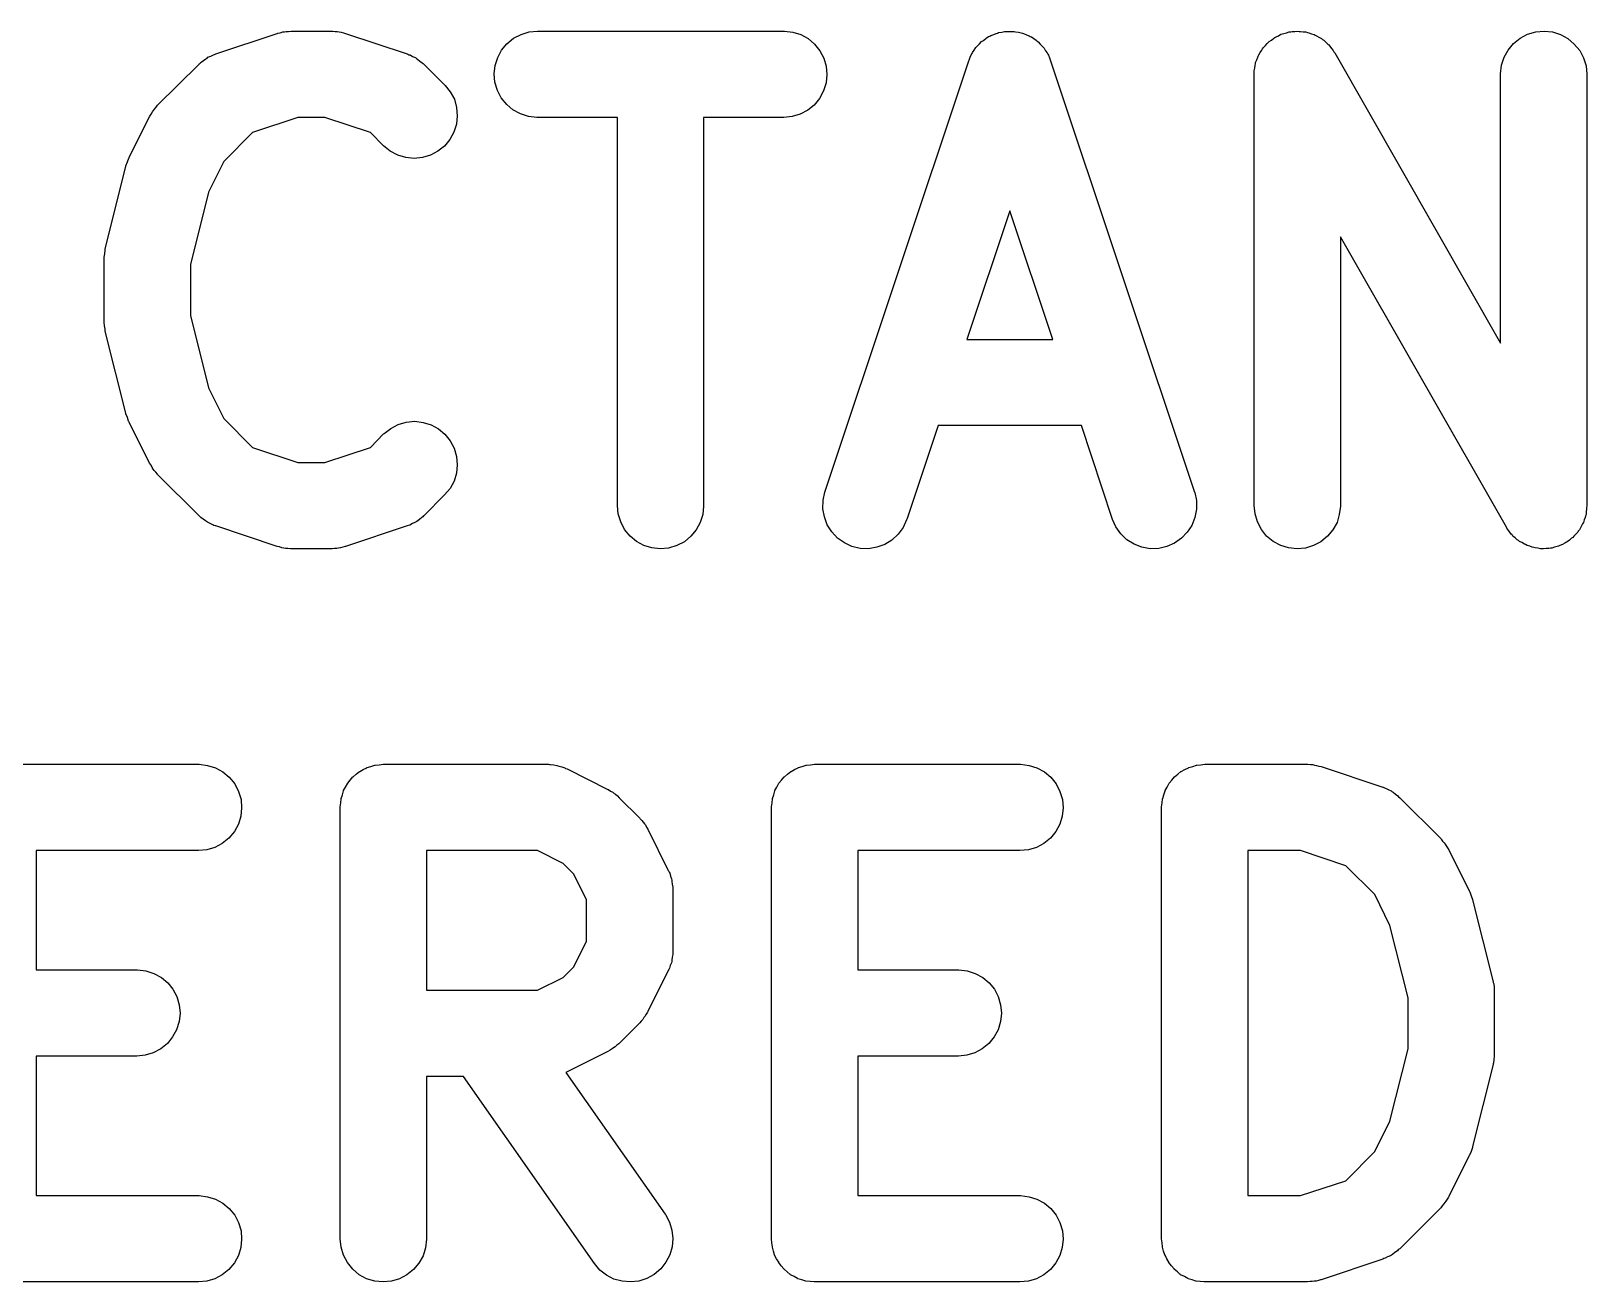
# Model space of a CAD drawing. Extents: x 74 to 212, y -170 to -83.
# Drawn here: x 189.74 to 195.15, y -109.75 to -105.4 of the extents above; entities that cross this region are included whole.
import ezdxf

# ---------------------------------------------------------------- set-up
doc = ezdxf.new("R2010")
doc.units = 0
doc.header["$MEASUREMENT"] = 0
doc.layers.add('BLACK', color=7, linetype='CONTINUOUS')

msp = doc.modelspace()

# ---------------------------------------------------------------- linework, layer by layer
at = {"layer": 'BLACK', "linetype": 'CONTINUOUS'}
for p, q in [((190.619, -105.407), (190.625, -105.405)), ((190.625, -105.405), (190.633, -105.405)), ((190.633, -105.405), (190.642, -105.404)), ((190.642, -105.404), (190.785, -105.404)), ((190.785, -105.404), (190.787, -105.404)), ((190.787, -105.404), (190.795, -105.405)), ((190.795, -105.405), (190.803, -105.405)), ((190.803, -105.405), (190.809, -105.407)), ((191.47, -105.407), (191.499, -105.404)), ((191.499, -105.404), (192.356, -105.404)), ((192.356, -105.404), (192.358, -105.404)), ((192.358, -105.404), (192.387, -105.408)), ((193.114, -105.408), (193.124, -105.405)), ((193.124, -105.405), (193.128, -105.405)), ((193.128, -105.405), (193.132, -105.405)), ((193.132, -105.405), (193.143, -105.405)), ((193.143, -105.405), (193.153, -105.405)), ((193.153, -105.405), (193.157, -105.405)), ((193.157, -105.405), (193.162, -105.406)), ((193.162, -105.406), (193.172, -105.408)), ((194.114, -105.407), (194.119, -105.406)), ((194.119, -105.406), (194.124, -105.405)), ((194.124, -105.405), (194.133, -105.405)), ((194.133, -105.405), (194.143, -105.404)), ((194.143, -105.404), (194.148, -105.405)), ((194.148, -105.405), (194.153, -105.405)), ((194.153, -105.405), (194.162, -105.406)), ((194.162, -105.406), (194.172, -105.407)), ((194.971, -105.407), (195, -105.404)), ((195, -105.404), (195.029, -105.407)), ((190.38, -105.483), (190.594, -105.412)), ((190.594, -105.412), (190.596, -105.411)), ((190.596, -105.411), (190.604, -105.41)), ((190.604, -105.41), (190.613, -105.407)), ((190.613, -105.407), (190.619, -105.407)), ((190.809, -105.407), (190.816, -105.408)), ((190.816, -105.408), (190.824, -105.41)), ((190.824, -105.41), (190.832, -105.412)), ((190.832, -105.412), (191.046, -105.483)), ((191.374, -105.47), (191.393, -105.448)), ((191.393, -105.448), (191.416, -105.429)), ((191.416, -105.429), (191.442, -105.416)), ((191.442, -105.416), (191.47, -105.407)), ((192.387, -105.408), (192.415, -105.416)), ((192.415, -105.416), (192.441, -105.43)), ((192.441, -105.43), (192.463, -105.449)), ((192.463, -105.449), (192.481, -105.472)), ((193.024, -105.461), (193.027, -105.458)), ((193.027, -105.458), (193.03, -105.455)), ((193.03, -105.455), (193.037, -105.448)), ((193.037, -105.448), (193.044, -105.44)), ((193.044, -105.44), (193.048, -105.438)), ((193.048, -105.438), (193.051, -105.435)), ((193.051, -105.435), (193.06, -105.429)), ((193.06, -105.429), (193.068, -105.423)), ((193.068, -105.423), (193.072, -105.422)), ((193.072, -105.422), (193.076, -105.419)), ((193.076, -105.419), (193.086, -105.416)), ((193.086, -105.416), (193.095, -105.412)), ((193.095, -105.412), (193.099, -105.411)), ((193.099, -105.411), (193.103, -105.409)), ((193.103, -105.409), (193.114, -105.408)), ((193.172, -105.408), (193.182, -105.41)), ((193.182, -105.41), (193.186, -105.411)), ((193.186, -105.411), (193.19, -105.412)), ((193.19, -105.412), (193.2, -105.417)), ((193.2, -105.417), (193.209, -105.42)), ((193.209, -105.42), (193.213, -105.423)), ((193.213, -105.423), (193.217, -105.424)), ((193.217, -105.424), (193.225, -105.43)), ((193.225, -105.43), (193.234, -105.436)), ((193.234, -105.436), (193.237, -105.439)), ((193.237, -105.439), (193.241, -105.441)), ((193.241, -105.441), (193.248, -105.449)), ((193.248, -105.449), (193.255, -105.456)), ((193.255, -105.456), (193.258, -105.46)), ((193.258, -105.46), (193.261, -105.463)), ((194.024, -105.461), (194.031, -105.454)), ((194.031, -105.454), (194.037, -105.447)), ((194.037, -105.447), (194.041, -105.444)), ((194.041, -105.444), (194.044, -105.44)), ((194.044, -105.44), (194.052, -105.435)), ((194.052, -105.435), (194.06, -105.429)), ((194.06, -105.429), (194.064, -105.426)), ((194.064, -105.426), (194.068, -105.424)), ((194.068, -105.424), (194.077, -105.42)), ((194.077, -105.42), (194.085, -105.415)), ((194.085, -105.415), (194.09, -105.414)), ((194.09, -105.414), (194.095, -105.412)), ((194.095, -105.412), (194.104, -105.41)), ((194.104, -105.41), (194.114, -105.407)), ((194.172, -105.407), (194.177, -105.409)), ((194.177, -105.409), (194.182, -105.41)), ((194.182, -105.41), (194.191, -105.413)), ((194.191, -105.413), (194.2, -105.416)), ((194.2, -105.416), (194.204, -105.418)), ((194.204, -105.418), (194.209, -105.42)), ((194.209, -105.42), (194.217, -105.425)), ((194.217, -105.425), (194.226, -105.43)), ((194.226, -105.43), (194.229, -105.433)), ((194.229, -105.433), (194.234, -105.436)), ((194.234, -105.436), (194.241, -105.442)), ((194.241, -105.442), (194.248, -105.449)), ((194.248, -105.449), (194.251, -105.452)), ((194.251, -105.452), (194.255, -105.456)), ((194.255, -105.456), (194.261, -105.464)), ((194.875, -105.47), (194.894, -105.447)), ((194.894, -105.447), (194.917, -105.429)), ((194.917, -105.429), (194.943, -105.415)), ((194.943, -105.415), (194.971, -105.407)), ((195.029, -105.407), (195.057, -105.416)), ((195.057, -105.416), (195.083, -105.43)), ((195.083, -105.43), (195.105, -105.449)), ((195.105, -105.449), (195.124, -105.471)), ((190.326, -105.515), (190.329, -105.512)), ((190.329, -105.512), (190.338, -105.506)), ((190.338, -105.506), (190.346, -105.5)), ((190.346, -105.5), (190.35, -105.498)), ((190.35, -105.498), (190.353, -105.495)), ((190.353, -105.495), (190.363, -105.491)), ((190.363, -105.491), (190.372, -105.486)), ((190.372, -105.486), (190.376, -105.485)), ((190.376, -105.485), (190.38, -105.483)), ((191.046, -105.483), (191.048, -105.484)), ((191.048, -105.484), (191.052, -105.486)), ((191.052, -105.486), (191.056, -105.487)), ((191.056, -105.487), (191.065, -105.492)), ((191.065, -105.492), (191.075, -105.496)), ((191.075, -105.496), (191.078, -105.499)), ((191.078, -105.499), (191.082, -105.501)), ((191.082, -105.501), (191.09, -105.508)), ((191.09, -105.508), (191.098, -105.514)), ((191.098, -105.514), (191.101, -105.517)), ((191.352, -105.524), (191.361, -105.496)), ((191.361, -105.496), (191.374, -105.47)), ((192.481, -105.472), (192.495, -105.498)), ((192.495, -105.498), (192.503, -105.526)), ((192.499, -107.007), (192.999, -105.507)), ((192.999, -105.507), (193, -105.505)), ((193, -105.505), (193.004, -105.495)), ((193.004, -105.495), (193.008, -105.486)), ((193.008, -105.486), (193.011, -105.482)), ((193.011, -105.482), (193.012, -105.478)), ((193.012, -105.478), (193.018, -105.47)), ((193.018, -105.47), (193.024, -105.461)), ((193.261, -105.463), (193.266, -105.472)), ((193.266, -105.472), (193.272, -105.48)), ((193.272, -105.48), (193.274, -105.484)), ((193.274, -105.484), (193.276, -105.488)), ((193.276, -105.488), (193.28, -105.497)), ((193.28, -105.497), (193.284, -105.507)), ((193.284, -105.507), (193.784, -107.007)), ((193.996, -105.518), (193.997, -105.513)), ((193.997, -105.513), (194.001, -105.504)), ((194.001, -105.504), (194.004, -105.495)), ((194.004, -105.495), (194.006, -105.491)), ((194.006, -105.491), (194.008, -105.486)), ((194.008, -105.486), (194.013, -105.478)), ((194.013, -105.478), (194.018, -105.47)), ((194.018, -105.47), (194.021, -105.466)), ((194.021, -105.466), (194.024, -105.461)), ((194.261, -105.464), (194.267, -105.471)), ((194.267, -105.471), (194.269, -105.476)), ((194.269, -105.476), (194.272, -105.48)), ((194.272, -105.48), (194.849, -106.489)), ((194.852, -105.523), (194.861, -105.495)), ((194.861, -105.495), (194.875, -105.47)), ((195.124, -105.471), (195.137, -105.497)), ((195.137, -105.497), (195.146, -105.525)), ((190.178, -105.662), (190.321, -105.52)), ((190.321, -105.52), (190.323, -105.518)), ((190.323, -105.518), (190.326, -105.515)), ((191.101, -105.517), (191.105, -105.52)), ((191.105, -105.52), (191.176, -105.591)), ((191.349, -105.553), (191.352, -105.524)), ((191.351, -105.582), (191.349, -105.553)), ((192.503, -105.526), (192.506, -105.555)), ((192.506, -105.555), (192.503, -105.584)), ((193.992, -105.542), (193.994, -105.533)), ((193.992, -105.547), (193.992, -105.542)), ((193.992, -105.552), (193.992, -105.547)), ((193.992, -105.554), (193.992, -105.552)), ((193.992, -107.054), (193.992, -105.554)), ((193.994, -105.533), (193.995, -105.523)), ((193.995, -105.523), (193.996, -105.518)), ((194.849, -105.552), (194.852, -105.523)), ((194.849, -105.554), (194.849, -105.552)), ((194.849, -106.489), (194.849, -105.554)), ((195.146, -105.525), (195.149, -105.554)), ((195.149, -105.554), (195.149, -107.054)), ((191.176, -105.591), (191.178, -105.593)), ((191.178, -105.593), (191.196, -105.615)), ((191.196, -105.615), (191.21, -105.641)), ((191.36, -105.61), (191.351, -105.582)), ((191.373, -105.636), (191.36, -105.61)), ((192.494, -105.612), (192.48, -105.638)), ((192.503, -105.584), (192.494, -105.612)), ((190.164, -105.68), (190.167, -105.675)), ((190.167, -105.675), (190.173, -105.669)), ((190.173, -105.669), (190.178, -105.662)), ((191.21, -105.641), (191.218, -105.67)), ((191.218, -105.67), (191.22, -105.699)), ((191.392, -105.659), (191.373, -105.636)), ((191.414, -105.678), (191.392, -105.659)), ((192.462, -105.661), (192.439, -105.679)), ((192.48, -105.638), (192.462, -105.661)), ((190.079, -105.844), (190.15, -105.701)), ((190.15, -105.701), (190.151, -105.7)), ((190.151, -105.7), (190.156, -105.693)), ((190.156, -105.693), (190.16, -105.685)), ((190.16, -105.685), (190.164, -105.68)), ((190.666, -105.704), (190.508, -105.757)), ((190.76, -105.704), (190.666, -105.704)), ((190.918, -105.757), (190.76, -105.704)), ((191.217, -105.728), (191.208, -105.756)), ((191.22, -105.699), (191.217, -105.728)), ((191.44, -105.692), (191.414, -105.678)), ((191.468, -105.701), (191.44, -105.692)), ((191.497, -105.704), (191.468, -105.701)), ((191.499, -105.704), (191.497, -105.704)), ((191.777, -105.704), (191.499, -105.704)), ((191.777, -107.054), (191.777, -105.704)), ((192.356, -105.704), (192.077, -105.704)), ((192.077, -105.704), (192.077, -107.054)), ((192.385, -105.701), (192.356, -105.704)), ((192.413, -105.693), (192.385, -105.701)), ((192.439, -105.679), (192.413, -105.693)), ((190.508, -105.757), (190.408, -105.857)), ((190.964, -105.803), (190.918, -105.757)), ((191.194, -105.781), (191.176, -105.804)), ((191.208, -105.756), (191.194, -105.781)), ((190.987, -105.822), (190.964, -105.803)), ((191.013, -105.836), (190.987, -105.822)), ((191.041, -105.844), (191.013, -105.836)), ((191.127, -105.836), (191.099, -105.844)), ((191.153, -105.822), (191.127, -105.836)), ((191.176, -105.804), (191.153, -105.822)), ((189.996, -106.161), (190.068, -105.875)), ((190.068, -105.872), (190.073, -105.859)), ((190.068, -105.873), (190.068, -105.872)), ((190.068, -105.872), (190.068, -105.872)), ((190.068, -105.875), (190.068, -105.873)), ((190.073, -105.859), (190.078, -105.846)), ((190.078, -105.846), (190.079, -105.845)), ((190.079, -105.845), (190.079, -105.844)), ((190.408, -105.857), (190.355, -105.964)), ((191.07, -105.847), (191.041, -105.844)), ((191.099, -105.844), (191.07, -105.847)), ((190.355, -105.964), (190.292, -106.216)), ((193.142, -106.029), (192.993, -106.476)), ((193.291, -106.476), (193.142, -106.029)), ((189.995, -106.166), (189.996, -106.163)), ((189.996, -106.163), (189.996, -106.161)), ((194.869, -107.129), (194.292, -106.119)), ((194.292, -106.119), (194.292, -107.054)), ((189.992, -106.19), (189.994, -106.178)), ((189.992, -106.192), (189.992, -106.19)), ((189.992, -106.195), (189.992, -106.192)), ((189.992, -106.197), (189.992, -106.195)), ((189.992, -106.411), (189.992, -106.197)), ((189.994, -106.178), (189.995, -106.166)), ((190.292, -106.216), (190.292, -106.393)), ((189.992, -106.414), (189.992, -106.411)), ((189.992, -106.417), (189.992, -106.414)), ((189.993, -106.429), (189.992, -106.417)), ((189.995, -106.441), (189.993, -106.429)), ((190.292, -106.393), (190.355, -106.645)), ((189.995, -106.443), (189.995, -106.441)), ((189.996, -106.446), (189.995, -106.443)), ((189.996, -106.448), (189.996, -106.446)), ((190.068, -106.733), (189.996, -106.448)), ((192.993, -106.476), (193.291, -106.476)), ((190.355, -106.645), (190.408, -106.751)), ((190.068, -106.734), (190.068, -106.733)), ((190.068, -106.735), (190.068, -106.734)), ((190.073, -106.748), (190.068, -106.735)), ((190.077, -106.761), (190.073, -106.748)), ((190.408, -106.751), (190.508, -106.852)), ((190.078, -106.762), (190.077, -106.761)), ((190.079, -106.764), (190.078, -106.762)), ((190.078, -106.762), (190.078, -106.762)), ((190.15, -106.907), (190.079, -106.764)), ((190.918, -106.852), (190.964, -106.805)), ((190.964, -106.805), (190.966, -106.804)), ((190.966, -106.804), (190.989, -106.786)), ((190.989, -106.786), (191.015, -106.772)), ((191.015, -106.772), (191.043, -106.764)), ((191.043, -106.764), (191.072, -106.761)), ((191.072, -106.761), (191.101, -106.765)), ((191.101, -106.765), (191.129, -106.773)), ((191.129, -106.773), (191.155, -106.787)), ((191.155, -106.787), (191.177, -106.806)), ((191.177, -106.806), (191.195, -106.829)), ((192.893, -106.776), (192.784, -107.102)), ((193.391, -106.776), (192.893, -106.776)), ((193.499, -107.102), (193.391, -106.776)), ((190.508, -106.852), (190.666, -106.904)), ((190.76, -106.904), (190.918, -106.852)), ((191.195, -106.829), (191.209, -106.855)), ((191.209, -106.855), (191.217, -106.883)), ((190.155, -106.914), (190.15, -106.907)), ((190.159, -106.922), (190.155, -106.914)), ((190.666, -106.904), (190.76, -106.904)), ((191.217, -106.883), (191.22, -106.912)), ((191.22, -106.912), (191.217, -106.941)), ((190.163, -106.927), (190.159, -106.922)), ((190.166, -106.932), (190.163, -106.927)), ((190.172, -106.938), (190.166, -106.932)), ((190.177, -106.945), (190.172, -106.938)), ((190.178, -106.946), (190.177, -106.945)), ((190.321, -107.089), (190.178, -106.946)), ((191.209, -106.969), (191.195, -106.995)), ((191.217, -106.941), (191.209, -106.969)), ((191.176, -107.017), (191.105, -107.089)), ((191.195, -106.995), (191.176, -107.017)), ((192.493, -107.035), (192.499, -107.007)), ((193.784, -107.007), (193.785, -107.009)), ((193.785, -107.009), (193.791, -107.037)), ((191.78, -107.083), (191.777, -107.054)), ((191.789, -107.111), (191.78, -107.083)), ((192.077, -107.056), (192.074, -107.085)), ((192.077, -107.054), (192.077, -107.056)), ((192.492, -107.065), (192.493, -107.035)), ((192.497, -107.093), (192.492, -107.065)), ((193.791, -107.067), (193.786, -107.096)), ((193.791, -107.037), (193.791, -107.067)), ((193.995, -107.083), (193.992, -107.054)), ((194.003, -107.111), (193.995, -107.083)), ((194.292, -107.056), (194.288, -107.085)), ((194.292, -107.054), (194.292, -107.056)), ((195.147, -107.076), (195.146, -107.085)), ((195.148, -107.066), (195.147, -107.076)), ((195.149, -107.056), (195.148, -107.061)), ((195.148, -107.061), (195.148, -107.066)), ((195.149, -107.054), (195.149, -107.056)), ((190.325, -107.092), (190.321, -107.089)), ((190.328, -107.095), (190.325, -107.092)), ((190.336, -107.101), (190.328, -107.095)), ((190.344, -107.107), (190.336, -107.101)), ((190.348, -107.11), (190.344, -107.107)), ((190.351, -107.112), (190.348, -107.11)), ((190.361, -107.116), (190.351, -107.112)), ((190.37, -107.121), (190.361, -107.116)), ((190.374, -107.123), (190.37, -107.121)), ((190.378, -107.124), (190.374, -107.123)), ((190.38, -107.125), (190.378, -107.124)), ((190.594, -107.197), (190.38, -107.125)), ((191.046, -107.125), (190.832, -107.197)), ((191.05, -107.123), (191.046, -107.125)), ((191.055, -107.122), (191.05, -107.123)), ((191.064, -107.117), (191.055, -107.122)), ((191.073, -107.113), (191.064, -107.117)), ((191.077, -107.111), (191.073, -107.113)), ((191.08, -107.109), (191.077, -107.111)), ((191.089, -107.102), (191.08, -107.109)), ((191.097, -107.096), (191.089, -107.102)), ((191.1, -107.093), (191.097, -107.096)), ((191.103, -107.09), (191.1, -107.093)), ((191.105, -107.089), (191.103, -107.09)), ((191.802, -107.137), (191.789, -107.111)), ((191.821, -107.16), (191.802, -107.137)), ((192.065, -107.113), (192.051, -107.139)), ((192.074, -107.085), (192.065, -107.113)), ((192.507, -107.121), (192.497, -107.093)), ((192.523, -107.146), (192.507, -107.121)), ((192.771, -107.13), (192.754, -107.154)), ((192.783, -107.104), (192.771, -107.13)), ((192.784, -107.102), (192.783, -107.104)), ((193.511, -107.128), (193.499, -107.102)), ((193.528, -107.152), (193.511, -107.128)), ((193.775, -107.123), (193.759, -107.147)), ((193.786, -107.096), (193.775, -107.123)), ((194.017, -107.137), (194.003, -107.111)), ((194.035, -107.16), (194.017, -107.137)), ((194.28, -107.113), (194.265, -107.139)), ((194.288, -107.085), (194.28, -107.113)), ((194.871, -107.133), (194.869, -107.129)), ((194.874, -107.137), (194.871, -107.133)), ((194.88, -107.145), (194.874, -107.137)), ((195.127, -107.131), (195.123, -107.139)), ((195.132, -107.122), (195.127, -107.131)), ((195.134, -107.118), (195.132, -107.122)), ((195.137, -107.113), (195.134, -107.118)), ((195.14, -107.104), (195.137, -107.113)), ((195.143, -107.095), (195.14, -107.104)), ((195.144, -107.09), (195.143, -107.095)), ((195.146, -107.085), (195.144, -107.09)), ((191.843, -107.179), (191.821, -107.16)), ((191.869, -107.193), (191.843, -107.179)), ((192.01, -107.18), (191.984, -107.193)), ((192.032, -107.161), (192.01, -107.18)), ((192.051, -107.139), (192.032, -107.161)), ((192.543, -107.167), (192.523, -107.146)), ((192.567, -107.184), (192.543, -107.167)), ((192.593, -107.196), (192.567, -107.184)), ((192.707, -107.189), (192.68, -107.199)), ((192.732, -107.174), (192.707, -107.189)), ((192.754, -107.154), (192.732, -107.174)), ((193.549, -107.173), (193.528, -107.152)), ((193.574, -107.188), (193.549, -107.173)), ((193.601, -107.199), (193.574, -107.188)), ((193.715, -107.185), (193.688, -107.197)), ((193.739, -107.168), (193.715, -107.185)), ((193.759, -107.147), (193.739, -107.168)), ((194.058, -107.179), (194.035, -107.16)), ((194.084, -107.193), (194.058, -107.179)), ((194.224, -107.18), (194.198, -107.193)), ((194.247, -107.161), (194.224, -107.18)), ((194.265, -107.139), (194.247, -107.161)), ((194.886, -107.153), (194.88, -107.145)), ((194.889, -107.156), (194.886, -107.153)), ((194.892, -107.16), (194.889, -107.156)), ((194.9, -107.166), (194.892, -107.16)), ((194.907, -107.173), (194.9, -107.166)), ((194.911, -107.175), (194.907, -107.173)), ((194.915, -107.179), (194.911, -107.175)), ((194.923, -107.183), (194.915, -107.179)), ((194.932, -107.188), (194.923, -107.183)), ((194.936, -107.19), (194.932, -107.188)), ((194.941, -107.193), (194.936, -107.19)), ((195.064, -107.189), (195.055, -107.193)), ((195.072, -107.185), (195.064, -107.189)), ((195.076, -107.182), (195.072, -107.185)), ((195.081, -107.18), (195.076, -107.182)), ((195.088, -107.174), (195.081, -107.18)), ((195.096, -107.168), (195.088, -107.174)), ((195.1, -107.165), (195.096, -107.168)), ((195.104, -107.161), (195.1, -107.165)), ((195.11, -107.154), (195.104, -107.161)), ((195.117, -107.147), (195.11, -107.154)), ((195.119, -107.143), (195.117, -107.147)), ((195.123, -107.139), (195.119, -107.143)), ((190.602, -107.198), (190.594, -107.197)), ((190.61, -107.201), (190.602, -107.198)), ((190.617, -107.202), (190.61, -107.201)), ((190.623, -107.203), (190.617, -107.202)), ((190.631, -107.203), (190.623, -107.203)), ((190.64, -107.204), (190.631, -107.203)), ((190.642, -107.204), (190.64, -107.204)), ((190.785, -107.204), (190.642, -107.204)), ((190.793, -107.203), (190.785, -107.204)), ((190.801, -107.203), (190.793, -107.203)), ((190.807, -107.202), (190.801, -107.203)), ((190.814, -107.201), (190.807, -107.202)), ((190.822, -107.199), (190.814, -107.201)), ((190.83, -107.197), (190.822, -107.199)), ((190.832, -107.197), (190.83, -107.197)), ((191.897, -107.201), (191.869, -107.193)), ((191.926, -107.204), (191.897, -107.201)), ((191.955, -107.202), (191.926, -107.204)), ((191.984, -107.193), (191.955, -107.202)), ((192.622, -107.203), (192.593, -107.196)), ((192.651, -107.204), (192.622, -107.203)), ((192.68, -107.199), (192.651, -107.204)), ((193.63, -107.204), (193.601, -107.199)), ((193.66, -107.203), (193.63, -107.204)), ((193.688, -107.197), (193.66, -107.203)), ((194.111, -107.201), (194.084, -107.193)), ((194.141, -107.204), (194.111, -107.201)), ((194.17, -107.202), (194.141, -107.204)), ((194.198, -107.193), (194.17, -107.202)), ((194.95, -107.195), (194.941, -107.193)), ((194.959, -107.199), (194.95, -107.195)), ((194.964, -107.2), (194.959, -107.199)), ((194.969, -107.201), (194.964, -107.2)), ((194.978, -107.202), (194.969, -107.201)), ((194.988, -107.204), (194.978, -107.202)), ((194.993, -107.204), (194.988, -107.204)), ((194.998, -107.204), (194.993, -107.204)), ((195.007, -107.203), (194.998, -107.204)), ((195.017, -107.203), (195.007, -107.203)), ((195.022, -107.202), (195.017, -107.203)), ((195.027, -107.202), (195.022, -107.202)), ((195.036, -107.199), (195.027, -107.202)), ((195.046, -107.197), (195.036, -107.199)), ((195.05, -107.195), (195.046, -107.197)), ((195.055, -107.193), (195.05, -107.195)), ((189.606, -107.954), (190.32, -107.954)), ((190.32, -107.954), (190.322, -107.954)), ((190.322, -107.954), (190.351, -107.958)), ((190.351, -107.958), (190.379, -107.966)), ((190.379, -107.966), (190.405, -107.98)), ((190.405, -107.98), (190.427, -107.999)), ((190.427, -107.999), (190.446, -108.022)), ((190.848, -108.009), (190.857, -107.998)), ((190.857, -107.998), (190.858, -107.997)), ((190.858, -107.997), (190.869, -107.988)), ((190.858, -107.997), (190.858, -107.997)), ((190.869, -107.988), (190.88, -107.979)), ((190.88, -107.979), (190.881, -107.979)), ((190.881, -107.979), (190.893, -107.972)), ((190.881, -107.979), (190.881, -107.979)), ((190.893, -107.972), (190.906, -107.966)), ((190.906, -107.966), (190.906, -107.965)), ((190.906, -107.965), (190.907, -107.965)), ((190.907, -107.965), (190.92, -107.961)), ((190.92, -107.961), (190.934, -107.957)), ((190.934, -107.957), (190.934, -107.957)), ((190.934, -107.957), (190.935, -107.957)), ((190.935, -107.957), (190.949, -107.956)), ((190.949, -107.956), (190.963, -107.954)), ((190.963, -107.954), (191.535, -107.954)), ((191.535, -107.954), (191.537, -107.954)), ((191.537, -107.954), (191.541, -107.955)), ((191.541, -107.955), (191.545, -107.955)), ((191.545, -107.955), (191.556, -107.956)), ((191.556, -107.956), (191.566, -107.958)), ((191.566, -107.958), (191.57, -107.959)), ((191.57, -107.959), (191.574, -107.96)), ((191.574, -107.96), (191.584, -107.963)), ((191.584, -107.963), (191.594, -107.966)), ((191.594, -107.966), (191.597, -107.969)), ((191.597, -107.969), (191.602, -107.97)), ((191.602, -107.97), (191.744, -108.042)), ((192.348, -108.009), (192.357, -107.998)), ((192.357, -107.998), (192.358, -107.997)), ((192.358, -107.997), (192.369, -107.988)), ((192.358, -107.997), (192.358, -107.997)), ((192.369, -107.988), (192.38, -107.979)), ((192.38, -107.979), (192.381, -107.979)), ((192.381, -107.979), (192.393, -107.972)), ((192.381, -107.979), (192.381, -107.979)), ((192.393, -107.972), (192.406, -107.966)), ((192.406, -107.966), (192.406, -107.965)), ((192.406, -107.965), (192.407, -107.965)), ((192.407, -107.965), (192.42, -107.961)), ((192.42, -107.961), (192.434, -107.957)), ((192.434, -107.957), (192.434, -107.957)), ((192.434, -107.957), (192.435, -107.957)), ((192.435, -107.957), (192.449, -107.956)), ((192.449, -107.956), (192.463, -107.954)), ((192.463, -107.954), (193.177, -107.954)), ((193.177, -107.954), (193.179, -107.954)), ((193.179, -107.954), (193.209, -107.958)), ((193.209, -107.958), (193.236, -107.966)), ((193.236, -107.966), (193.262, -107.98)), ((193.262, -107.98), (193.285, -107.999)), ((193.285, -107.999), (193.303, -108.022)), ((193.706, -108.009), (193.715, -107.998)), ((193.715, -107.997), (193.726, -107.988)), ((193.715, -107.998), (193.715, -107.997)), ((193.715, -107.997), (193.715, -107.997)), ((193.726, -107.988), (193.737, -107.979)), ((193.737, -107.979), (193.738, -107.979)), ((193.738, -107.979), (193.751, -107.972)), ((193.738, -107.979), (193.738, -107.979)), ((193.751, -107.972), (193.763, -107.966)), ((193.763, -107.966), (193.764, -107.965)), ((193.764, -107.965), (193.778, -107.961)), ((193.764, -107.965), (193.764, -107.965)), ((193.778, -107.961), (193.791, -107.957)), ((193.791, -107.957), (193.792, -107.957)), ((193.792, -107.957), (193.806, -107.956)), ((193.792, -107.957), (193.792, -107.957)), ((193.806, -107.956), (193.82, -107.954)), ((193.82, -107.954), (194.177, -107.954)), ((194.177, -107.954), (194.179, -107.954)), ((194.179, -107.954), (194.188, -107.955)), ((194.188, -107.955), (194.196, -107.955)), ((194.196, -107.955), (194.202, -107.957)), ((194.202, -107.957), (194.209, -107.958)), ((194.209, -107.958), (194.217, -107.96)), ((194.217, -107.96), (194.225, -107.962)), ((194.225, -107.962), (194.439, -108.033)), ((190.446, -108.022), (190.459, -108.048)), ((190.459, -108.048), (190.468, -108.076)), ((190.821, -108.06), (190.825, -108.046)), ((190.825, -108.045), (190.832, -108.033)), ((190.825, -108.046), (190.825, -108.045)), ((190.825, -108.046), (190.825, -108.046)), ((190.832, -108.033), (190.839, -108.02)), ((190.839, -108.02), (190.848, -108.009)), ((190.839, -108.02), (190.839, -108.02)), ((190.839, -108.02), (190.839, -108.02)), ((191.744, -108.042), (191.746, -108.042)), ((191.746, -108.042), (191.753, -108.047)), ((191.753, -108.047), (191.761, -108.051)), ((191.761, -108.051), (191.766, -108.055)), ((191.766, -108.055), (191.771, -108.058)), ((192.321, -108.06), (192.325, -108.046)), ((192.325, -108.045), (192.332, -108.033)), ((192.325, -108.046), (192.325, -108.045)), ((192.325, -108.046), (192.325, -108.046)), ((192.332, -108.033), (192.339, -108.02)), ((192.339, -108.02), (192.348, -108.009)), ((192.339, -108.02), (192.339, -108.02)), ((192.339, -108.02), (192.339, -108.02)), ((193.303, -108.022), (193.316, -108.048)), ((193.316, -108.048), (193.325, -108.076)), ((193.678, -108.06), (193.682, -108.046)), ((193.682, -108.045), (193.689, -108.033)), ((193.682, -108.046), (193.682, -108.045)), ((193.682, -108.046), (193.682, -108.046)), ((193.689, -108.033), (193.696, -108.02)), ((193.696, -108.02), (193.706, -108.009)), ((193.696, -108.02), (193.696, -108.02)), ((193.696, -108.02), (193.696, -108.02)), ((194.439, -108.033), (194.441, -108.034)), ((194.441, -108.034), (194.445, -108.036)), ((194.445, -108.036), (194.449, -108.037)), ((194.449, -108.037), (194.458, -108.042)), ((194.458, -108.042), (194.468, -108.046)), ((194.468, -108.046), (194.471, -108.049)), ((194.471, -108.049), (194.475, -108.051)), ((194.475, -108.051), (194.483, -108.058)), ((190.47, -108.105), (190.467, -108.134)), ((190.468, -108.076), (190.47, -108.105)), ((190.813, -108.102), (190.815, -108.088)), ((190.813, -108.103), (190.813, -108.102)), ((190.813, -108.104), (190.813, -108.103)), ((190.813, -108.103), (190.813, -108.103)), ((190.813, -108.103), (190.813, -108.103)), ((190.813, -109.604), (190.813, -108.104)), ((190.815, -108.088), (190.816, -108.074)), ((190.816, -108.073), (190.821, -108.06)), ((190.816, -108.074), (190.816, -108.073)), ((190.816, -108.074), (190.816, -108.074)), ((191.771, -108.058), (191.777, -108.064)), ((191.777, -108.064), (191.783, -108.07)), ((191.783, -108.07), (191.855, -108.141)), ((192.313, -108.102), (192.315, -108.088)), ((192.313, -108.103), (192.313, -108.102)), ((192.313, -108.104), (192.313, -108.103)), ((192.313, -108.103), (192.313, -108.103)), ((192.313, -108.103), (192.313, -108.103)), ((192.313, -109.604), (192.313, -108.104)), ((192.315, -108.088), (192.316, -108.074)), ((192.316, -108.073), (192.321, -108.06)), ((192.316, -108.074), (192.316, -108.073)), ((192.316, -108.074), (192.316, -108.074)), ((193.327, -108.105), (193.324, -108.134)), ((193.325, -108.076), (193.327, -108.105)), ((193.67, -108.102), (193.672, -108.088)), ((193.67, -108.103), (193.67, -108.102)), ((193.67, -108.104), (193.67, -108.103)), ((193.67, -108.103), (193.67, -108.103)), ((193.67, -108.103), (193.67, -108.103)), ((193.67, -109.604), (193.67, -108.104)), ((193.672, -108.088), (193.673, -108.074)), ((193.673, -108.074), (193.674, -108.073)), ((193.673, -108.074), (193.673, -108.074)), ((193.674, -108.073), (193.678, -108.06)), ((194.483, -108.058), (194.491, -108.064)), ((194.491, -108.064), (194.494, -108.067)), ((194.494, -108.067), (194.498, -108.07)), ((194.498, -108.07), (194.641, -108.212)), ((190.459, -108.162), (190.445, -108.188)), ((190.467, -108.134), (190.459, -108.162)), ((191.855, -108.141), (191.856, -108.143)), ((191.856, -108.143), (191.862, -108.149)), ((191.862, -108.149), (191.867, -108.155)), ((191.867, -108.155), (191.871, -108.161)), ((191.871, -108.161), (191.875, -108.165)), ((191.875, -108.165), (191.878, -108.173)), ((193.316, -108.162), (193.302, -108.188)), ((193.324, -108.134), (193.316, -108.162)), ((190.426, -108.211), (190.403, -108.229)), ((190.445, -108.188), (190.426, -108.211)), ((191.878, -108.173), (191.883, -108.18)), ((191.883, -108.18), (191.954, -108.323)), ((193.283, -108.211), (193.26, -108.229)), ((193.302, -108.188), (193.283, -108.211)), ((194.641, -108.212), (194.642, -108.214)), ((194.642, -108.214), (194.647, -108.221)), ((190.32, -108.254), (189.756, -108.254)), ((189.756, -108.254), (189.756, -108.669)), ((190.349, -108.251), (190.32, -108.254)), ((190.377, -108.243), (190.349, -108.251)), ((190.403, -108.229), (190.377, -108.243)), ((191.113, -108.254), (191.113, -108.74)), ((191.499, -108.254), (191.113, -108.254)), ((191.589, -108.299), (191.499, -108.254)), ((193.177, -108.254), (192.613, -108.254)), ((192.613, -108.254), (192.613, -108.669)), ((193.207, -108.251), (193.177, -108.254)), ((193.235, -108.243), (193.207, -108.251)), ((193.26, -108.229), (193.235, -108.243)), ((193.97, -108.254), (193.97, -109.454)), ((194.153, -108.254), (193.97, -108.254)), ((194.311, -108.307), (194.153, -108.254)), ((194.647, -108.221), (194.653, -108.227)), ((194.653, -108.227), (194.656, -108.232)), ((194.656, -108.232), (194.66, -108.237)), ((194.66, -108.237), (194.664, -108.244)), ((194.664, -108.244), (194.669, -108.251)), ((194.669, -108.251), (194.74, -108.394)), ((191.626, -108.336), (191.589, -108.299)), ((191.954, -108.323), (191.955, -108.325)), ((191.955, -108.325), (191.957, -108.329)), ((194.411, -108.407), (194.311, -108.307)), ((191.67, -108.425), (191.626, -108.336)), ((191.957, -108.329), (191.959, -108.333)), ((191.959, -108.333), (191.962, -108.343)), ((191.962, -108.343), (191.965, -108.352)), ((191.965, -108.352), (191.966, -108.357)), ((191.966, -108.357), (191.967, -108.361)), ((191.967, -108.361), (191.968, -108.371)), ((191.968, -108.371), (191.97, -108.381)), ((191.97, -108.381), (191.97, -108.386)), ((191.67, -108.569), (191.67, -108.425)), ((191.97, -108.386), (191.97, -108.39)), ((191.97, -108.39), (191.97, -108.604)), ((194.464, -108.514), (194.411, -108.407)), ((194.74, -108.394), (194.741, -108.396)), ((194.741, -108.396), (194.741, -108.397)), ((194.741, -108.397), (194.742, -108.397)), ((194.742, -108.397), (194.746, -108.411)), ((194.746, -108.411), (194.751, -108.424)), ((194.751, -108.424), (194.751, -108.424)), ((194.751, -108.424), (194.751, -108.425)), ((194.751, -108.425), (194.823, -108.711)), ((194.527, -108.766), (194.464, -108.514)), ((191.626, -108.658), (191.67, -108.569)), ((191.965, -108.644), (191.961, -108.654)), ((191.966, -108.64), (191.965, -108.644)), ((191.967, -108.635), (191.966, -108.64)), ((191.968, -108.625), (191.967, -108.635)), ((191.97, -108.615), (191.968, -108.625)), ((191.97, -108.604), (191.97, -108.606)), ((191.97, -108.606), (191.97, -108.611)), ((191.97, -108.611), (191.97, -108.615)), ((189.756, -108.669), (190.106, -108.669)), ((190.106, -108.669), (190.108, -108.669)), ((190.108, -108.669), (190.137, -108.672)), ((190.137, -108.672), (190.165, -108.681)), ((190.165, -108.681), (190.191, -108.695)), ((190.191, -108.695), (190.213, -108.714)), ((191.499, -108.74), (191.589, -108.695)), ((191.589, -108.695), (191.626, -108.658)), ((191.954, -108.671), (191.883, -108.814)), ((191.956, -108.667), (191.954, -108.671)), ((191.958, -108.663), (191.956, -108.667)), ((191.961, -108.654), (191.958, -108.663)), ((192.613, -108.669), (192.963, -108.669)), ((192.963, -108.669), (192.965, -108.669)), ((192.965, -108.669), (192.994, -108.672)), ((192.994, -108.672), (193.022, -108.681)), ((193.022, -108.681), (193.048, -108.695)), ((193.048, -108.695), (193.07, -108.714)), ((190.213, -108.714), (190.231, -108.736)), ((190.231, -108.736), (190.245, -108.762)), ((191.113, -108.74), (191.499, -108.74)), ((193.07, -108.714), (193.089, -108.736)), ((193.089, -108.736), (193.102, -108.762)), ((194.823, -108.711), (194.823, -108.713)), ((194.823, -108.713), (194.824, -108.715)), ((194.824, -108.715), (194.825, -108.718)), ((194.825, -108.718), (194.826, -108.73)), ((194.826, -108.73), (194.827, -108.742)), ((194.827, -108.742), (194.827, -108.744)), ((194.827, -108.744), (194.827, -108.747)), ((194.827, -108.747), (194.827, -108.961)), ((190.245, -108.762), (190.253, -108.79)), ((190.253, -108.79), (190.256, -108.82)), ((191.883, -108.814), (191.882, -108.816)), ((193.102, -108.762), (193.11, -108.79)), ((193.11, -108.79), (193.113, -108.82)), ((194.527, -108.943), (194.527, -108.766)), ((190.253, -108.849), (190.244, -108.877)), ((190.256, -108.82), (190.253, -108.849)), ((191.855, -108.853), (191.783, -108.925)), ((191.86, -108.847), (191.855, -108.853)), ((191.866, -108.841), (191.86, -108.847)), ((191.869, -108.835), (191.866, -108.841)), ((191.873, -108.831), (191.869, -108.835)), ((191.877, -108.823), (191.873, -108.831)), ((191.882, -108.816), (191.877, -108.823)), ((193.11, -108.849), (193.101, -108.877)), ((193.113, -108.82), (193.11, -108.849)), ((190.23, -108.902), (190.212, -108.925)), ((190.244, -108.877), (190.23, -108.902)), ((193.087, -108.902), (193.069, -108.925)), ((193.101, -108.877), (193.087, -108.902)), ((190.106, -108.969), (189.756, -108.969)), ((189.756, -108.969), (189.756, -109.454)), ((190.135, -108.966), (190.106, -108.969)), ((190.163, -108.957), (190.135, -108.966)), ((190.189, -108.943), (190.163, -108.957)), ((190.212, -108.925), (190.189, -108.943)), ((191.744, -108.953), (191.602, -109.024)), ((191.752, -108.948), (191.744, -108.953)), ((191.759, -108.944), (191.752, -108.948)), ((191.764, -108.94), (191.759, -108.944)), ((191.769, -108.937), (191.764, -108.94)), ((191.775, -108.931), (191.769, -108.937)), ((191.782, -108.926), (191.775, -108.931)), ((191.783, -108.925), (191.782, -108.926)), ((192.963, -108.969), (192.613, -108.969)), ((192.613, -108.969), (192.613, -109.454)), ((192.992, -108.966), (192.963, -108.969)), ((193.02, -108.957), (192.992, -108.966)), ((193.046, -108.943), (193.02, -108.957)), ((193.069, -108.925), (193.046, -108.943)), ((194.464, -109.195), (194.527, -108.943)), ((194.827, -108.969), (194.825, -108.981)), ((194.827, -108.961), (194.827, -108.963)), ((194.827, -108.963), (194.827, -108.966)), ((194.827, -108.966), (194.827, -108.969)), ((191.6, -109.025), (191.598, -109.026)), ((191.598, -109.026), (191.943, -109.518)), ((191.602, -109.024), (191.6, -109.025)), ((194.823, -108.998), (194.751, -109.283)), ((194.824, -108.993), (194.823, -108.995)), ((194.823, -108.995), (194.823, -108.998)), ((194.825, -108.981), (194.824, -108.993)), ((191.242, -109.04), (191.113, -109.04)), ((191.113, -109.04), (191.113, -109.604)), ((191.697, -109.69), (191.242, -109.04)), ((194.411, -109.301), (194.464, -109.195)), ((194.311, -109.402), (194.411, -109.301)), ((194.746, -109.3), (194.741, -109.313)), ((194.751, -109.287), (194.746, -109.3)), ((194.751, -109.283), (194.751, -109.286)), ((194.751, -109.286), (194.751, -109.286)), ((194.751, -109.286), (194.751, -109.287)), ((194.74, -109.314), (194.669, -109.457)), ((194.741, -109.313), (194.74, -109.314)), ((194.74, -109.314), (194.74, -109.314)), ((194.153, -109.454), (194.311, -109.402)), ((189.756, -109.454), (190.32, -109.454)), ((190.32, -109.454), (190.322, -109.454)), ((190.322, -109.454), (190.351, -109.458)), ((190.351, -109.458), (190.379, -109.466)), ((192.613, -109.454), (193.177, -109.454)), ((193.177, -109.454), (193.179, -109.454)), ((193.179, -109.454), (193.209, -109.458)), ((193.209, -109.458), (193.236, -109.466)), ((193.97, -109.454), (194.153, -109.454)), ((194.668, -109.459), (194.663, -109.466)), ((194.669, -109.457), (194.668, -109.459)), ((190.379, -109.466), (190.405, -109.48)), ((190.405, -109.48), (190.427, -109.499)), ((190.427, -109.499), (190.446, -109.522)), ((191.943, -109.518), (191.944, -109.52)), ((193.236, -109.466), (193.262, -109.48)), ((193.262, -109.48), (193.285, -109.499)), ((193.285, -109.499), (193.303, -109.522)), ((194.641, -109.496), (194.498, -109.639)), ((194.646, -109.49), (194.641, -109.496)), ((194.652, -109.483), (194.646, -109.49)), ((194.655, -109.478), (194.652, -109.483)), ((194.659, -109.473), (194.655, -109.478)), ((194.663, -109.466), (194.659, -109.473)), ((190.446, -109.522), (190.459, -109.548)), ((190.459, -109.548), (190.468, -109.576)), ((191.944, -109.52), (191.958, -109.546)), ((191.958, -109.546), (191.967, -109.574)), ((193.303, -109.522), (193.316, -109.548)), ((193.316, -109.548), (193.325, -109.576)), ((190.47, -109.605), (190.467, -109.634)), ((190.468, -109.576), (190.47, -109.605)), ((190.816, -109.633), (190.813, -109.604)), ((191.113, -109.606), (191.11, -109.635)), ((191.113, -109.604), (191.113, -109.606)), ((191.967, -109.574), (191.97, -109.603)), ((191.97, -109.603), (191.968, -109.632)), ((192.314, -109.618), (192.313, -109.604)), ((192.316, -109.632), (192.314, -109.618)), ((193.327, -109.605), (193.324, -109.634)), ((193.325, -109.576), (193.327, -109.605)), ((193.672, -109.618), (193.67, -109.604)), ((193.673, -109.632), (193.672, -109.618)), ((190.459, -109.662), (190.445, -109.688)), ((190.467, -109.634), (190.459, -109.662)), ((190.824, -109.661), (190.816, -109.633)), ((190.838, -109.687), (190.824, -109.661)), ((191.101, -109.663), (191.087, -109.689)), ((191.11, -109.635), (191.101, -109.663)), ((191.959, -109.66), (191.946, -109.686)), ((191.968, -109.632), (191.959, -109.66)), ((192.316, -109.633), (192.316, -109.632)), ((192.32, -109.647), (192.316, -109.633)), ((192.316, -109.633), (192.316, -109.633)), ((192.324, -109.66), (192.32, -109.647)), ((192.324, -109.661), (192.324, -109.66)), ((192.331, -109.674), (192.324, -109.661)), ((192.324, -109.661), (192.324, -109.661)), ((192.338, -109.686), (192.331, -109.674)), ((193.316, -109.662), (193.302, -109.688)), ((193.324, -109.634), (193.316, -109.662)), ((193.673, -109.633), (193.673, -109.632)), ((193.677, -109.647), (193.673, -109.633)), ((193.673, -109.633), (193.673, -109.633)), ((193.681, -109.66), (193.677, -109.647)), ((193.681, -109.661), (193.681, -109.66)), ((193.682, -109.661), (193.681, -109.661)), ((193.688, -109.674), (193.682, -109.661)), ((193.695, -109.686), (193.688, -109.674)), ((194.439, -109.675), (194.225, -109.747)), ((194.443, -109.673), (194.439, -109.675)), ((194.447, -109.672), (194.443, -109.673)), ((194.456, -109.667), (194.447, -109.672)), ((194.466, -109.663), (194.456, -109.667)), ((194.469, -109.661), (194.466, -109.663)), ((194.473, -109.659), (194.469, -109.661)), ((194.481, -109.652), (194.473, -109.659)), ((194.49, -109.646), (194.481, -109.652)), ((194.493, -109.643), (194.49, -109.646)), ((194.496, -109.64), (194.493, -109.643)), ((194.498, -109.639), (194.496, -109.64)), ((190.403, -109.729), (190.377, -109.743)), ((190.426, -109.711), (190.403, -109.729)), ((190.445, -109.688), (190.426, -109.711)), ((190.857, -109.71), (190.838, -109.687)), ((190.879, -109.729), (190.857, -109.71)), ((190.905, -109.743), (190.879, -109.729)), ((191.045, -109.73), (191.019, -109.743)), ((191.068, -109.711), (191.045, -109.73)), ((191.087, -109.689), (191.068, -109.711)), ((191.716, -109.713), (191.697, -109.69)), ((191.739, -109.731), (191.716, -109.713)), ((191.765, -109.744), (191.739, -109.731)), ((191.905, -109.728), (191.88, -109.742)), ((191.928, -109.709), (191.905, -109.728)), ((191.946, -109.686), (191.928, -109.709)), ((192.338, -109.687), (192.338, -109.686)), ((192.347, -109.698), (192.338, -109.687)), ((192.338, -109.687), (192.338, -109.687)), ((192.356, -109.709), (192.347, -109.698)), ((192.356, -109.71), (192.356, -109.709)), ((192.357, -109.71), (192.356, -109.71)), ((192.368, -109.719), (192.357, -109.71)), ((192.378, -109.728), (192.368, -109.719)), ((192.379, -109.728), (192.378, -109.728)), ((192.379, -109.729), (192.379, -109.728)), ((192.392, -109.735), (192.379, -109.729)), ((192.404, -109.742), (192.392, -109.735)), ((193.26, -109.729), (193.235, -109.743)), ((193.283, -109.711), (193.26, -109.729)), ((193.302, -109.688), (193.283, -109.711)), ((193.695, -109.687), (193.695, -109.686)), ((193.704, -109.698), (193.695, -109.687)), ((193.695, -109.687), (193.695, -109.687)), ((193.713, -109.709), (193.704, -109.698)), ((193.713, -109.71), (193.713, -109.709)), ((193.714, -109.71), (193.713, -109.71)), ((193.725, -109.719), (193.714, -109.71)), ((193.735, -109.728), (193.725, -109.719)), ((193.736, -109.728), (193.735, -109.728)), ((193.736, -109.729), (193.736, -109.728)), ((193.749, -109.735), (193.736, -109.729)), ((193.761, -109.742), (193.749, -109.735)), ((190.32, -109.754), (189.606, -109.754)), ((190.349, -109.751), (190.32, -109.754)), ((190.377, -109.743), (190.349, -109.751)), ((190.933, -109.751), (190.905, -109.743)), ((190.962, -109.754), (190.933, -109.751)), ((190.991, -109.752), (190.962, -109.754)), ((191.019, -109.743), (190.991, -109.752)), ((191.794, -109.752), (191.765, -109.744)), ((191.823, -109.754), (191.794, -109.752)), ((191.852, -109.751), (191.823, -109.754)), ((191.88, -109.742), (191.852, -109.751)), ((192.405, -109.743), (192.404, -109.742)), ((192.404, -109.742), (192.404, -109.742)), ((192.418, -109.747), (192.405, -109.743)), ((192.432, -109.751), (192.418, -109.747)), ((192.433, -109.751), (192.432, -109.751)), ((192.432, -109.751), (192.432, -109.751)), ((192.447, -109.753), (192.433, -109.751)), ((192.461, -109.754), (192.447, -109.753)), ((192.462, -109.754), (192.461, -109.754)), ((192.463, -109.754), (192.462, -109.754)), ((192.462, -109.754), (192.462, -109.754)), ((192.462, -109.754), (192.462, -109.754)), ((193.177, -109.754), (192.463, -109.754)), ((193.207, -109.751), (193.177, -109.754)), ((193.235, -109.743), (193.207, -109.751)), ((193.762, -109.742), (193.761, -109.742)), ((193.762, -109.743), (193.762, -109.742)), ((193.776, -109.747), (193.762, -109.743)), ((193.789, -109.751), (193.776, -109.747)), ((193.79, -109.751), (193.789, -109.751)), ((193.804, -109.753), (193.79, -109.751)), ((193.79, -109.751), (193.79, -109.751)), ((193.818, -109.754), (193.804, -109.753)), ((193.819, -109.754), (193.818, -109.754)), ((193.82, -109.754), (193.819, -109.754)), ((193.819, -109.754), (193.819, -109.754)), ((193.819, -109.754), (193.819, -109.754)), ((194.177, -109.754), (193.82, -109.754)), ((194.186, -109.753), (194.177, -109.754)), ((194.194, -109.753), (194.186, -109.753)), ((194.2, -109.752), (194.194, -109.753)), ((194.207, -109.751), (194.2, -109.752)), ((194.215, -109.749), (194.207, -109.751)), ((194.223, -109.747), (194.215, -109.749)), ((194.225, -109.747), (194.223, -109.747))]:
    msp.add_line(p, q, dxfattribs=at)

doc.saveas('drawing.dxf')
